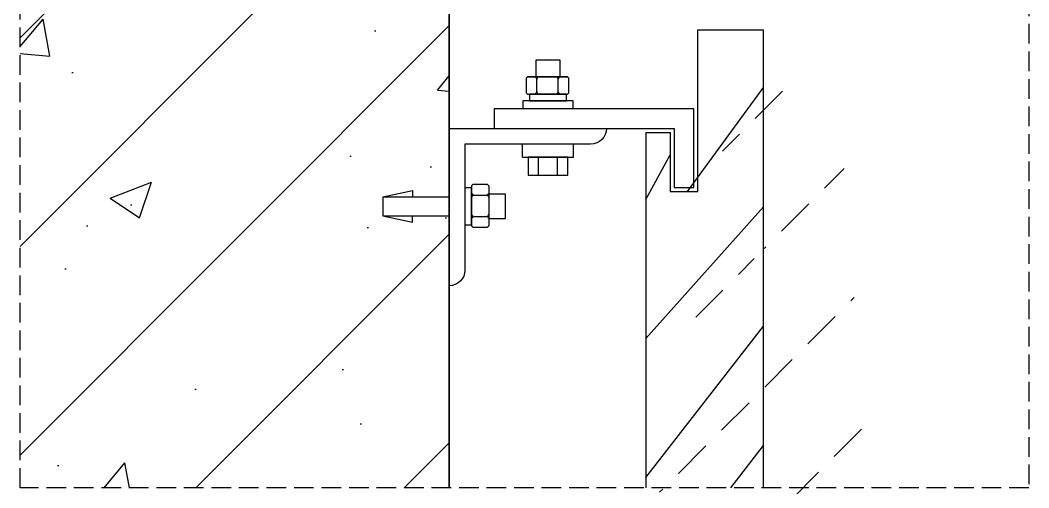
# Model space of a CAD drawing. Extents: x 343299501 to 344531018, y 671200678 to 672446893.
# Drawn here: x 344107531 to 344107787.7, y 671970368.2 to 671970487.1 of the extents above; entities that cross this region are included whole.
import ezdxf

# ---------------------------------------------------------------- set-up
doc = ezdxf.new("R2010")
doc.units = 0
doc.header["$LTSCALE"] = 10
doc.header["$MEASUREMENT"] = 0
doc.linetypes.add('DASH', pattern=[0.35, 0.25, -0.1])
for name, color, linetype in [('0-1', 1, 'Continuous'), ('0-4', 4, 'Continuous'), ('0-8', 8, 'Continuous'), ('00-设施', 6, 'Continuous')]:
    doc.layers.add(name, color=color, linetype=linetype)

msp = doc.modelspace()

# ---------------------------------------------------------------- hatches: boundary and pattern name
at = {"layer": '0-8'}
h = msp.add_hatch(dxfattribs=at)
h.set_pattern_fill('钢筋混凝土', color=256, scale=15, style=0)
h.set_pattern_definition([(45, (344107588.4186906, 671969585.4610643), (-26.51650429449553, 26.51650429449553), []), (49.99999999999999, (344107588.4186906, 671969585.4610643), (107.589027390113, -9.412820247389266), [11.25, -123.75]), (355, (344107588.4186906, 671969585.4610643), (-20.81270004195, 112.8288200550018), [9, -99]), (100.4514, (344107597.3844426, 671969584.6766633), (86.77640725710323, 103.415931309143), [9.5610285, -105.1713168]), (46.18420000000002, (344107588.4186906, 671969615.4610643), (160.0861572938467, -24.82785214935271), [16.87499999999996, -185.6249999999997]), (96.6356, (344107601.7592023, 671969613.3920683), (140.1994058323055, 146.1176806350663), [14.3415432, -157.75695]), (351.1842, (344107588.4186906, 671969615.4610643), (140.1992917700441, 146.1177901387987), [13.5, -148.5]), (21, (344107603.4186906, 671969607.9610643), (89.53605781776925, -60.39283359980082), [11.25, -123.75]), (326.0000000000001, (344107603.4186906, 671969607.9610643), (36.49729978823726, 108.772506757028), [9, -99]), (71.4514, (344107610.8800255, 671969602.9283234), (126.0333942872235, 48.37957450649286), [9.5610285, -105.1713168]), (37.50000000000001, (344107588.4186906, 671969585.4610643), (1.8239782975936, 49.93407807469672), [0, -97.8, 0, -100.5, 0, -99.375]), (7.499999999999999, (344107588.4186906, 671969585.4610643), (39.46043061632229, 59.16175678235403), [0, -57.3, 0, -95.55, 0, -37.875]), (327.5, (344107554.9686906, 671969585.4610643), (80.07336542586135, -3.383230760156963), [0, -37.5, 0, -117, 0, -155.25]), (317.5, (344107539.9686906, 671969585.4610643), (87.47792540135794, 15.01574734984766), [0, -48.75, 0, -77.69999999999999, 0, -110.25])])
h.paths.add_polyline_path([(344107530.989849, 671970368.2345273), (344107640.1683939, 671970368.2345275), (344107640.168394, 671970514.6748108), (344107530.9898489, 671970514.6748109)])
h = msp.add_hatch(dxfattribs=at)
h.set_pattern_fill('天然石材', color=256, scale=5, style=0)
h.set_pattern_definition([(45, (736193.6307505965, 207686.8186237812), (-17.67767660073149, 17.6776766007315), []), (45, (736202.3243631124, 207677.8430563211), (-17.67767660073149, 17.6776766007315), [9.868425, -5.6391])])
h.paths.add_polyline_path([(344107690.1683939, 671970368.2345273), (344107720.1683939, 671970368.2345273), (344107720.168394, 671970484.6748108), (344107703.4391824, 671970484.6748109), (344107703.4391824, 671970443.5780274), (344107696.4391824, 671970443.5780275), (344107696.4391824, 671970458.5780275), (344107690.1683939, 671970458.5780275)])

# ---------------------------------------------------------------- linework, layer by layer
at = {"color": 4}
msp.add_line((344107640.168394, 671970544.6748108), (344107640.168394, 671970368.2345273), dxfattribs=at)
at = {"color": 1, "linetype": 'DASH', "ltscale": 2}
msp.add_lwpolyline([(344107530.989849, 671970626.1375676), (344107787.6760758, 671970626.1375676), (344107787.6760758, 671970368.2345273), (344107530.989849, 671970368.2345273)], close=True, dxfattribs=at)
at = {"color": 4}
for points in [[(344107640.168394, 671970368.2345273), (344107640.168394, 671970544.6748108)], [(344107703.4391824, 671970484.6748108), (344107720.168394, 671970484.6748108)], [(344107720.168394, 671970368.2345273), (344107720.168394, 671970484.6748108)], [(344107690.168394, 671970458.5780275), (344107690.168394, 671970368.2345273)]]:
    msp.add_lwpolyline(points, dxfattribs=at)
at = {"layer": '0-1'}
msp.add_lwpolyline([(344107644.168394, 671970423.5780275, -0.4142135623730951), (344107640.168394, 671970419.5780275), (344107640.168394, 671970419.5780275), (344107640.168394, 671970459.5780275), (344107680.168394, 671970459.5780275, -0.4142135623730728), (344107676.168394, 671970455.5780275), (344107644.168394, 671970455.5780275)], format="xyb", close=True, dxfattribs=at)
at = {"layer": '0-4'}
msp.add_lwpolyline([(344107690.168394, 671970458.5780275), (344107696.4391824, 671970458.5780275), (344107696.4391824, 671970443.5780275), (344107703.4391824, 671970443.5780275), (344107703.4391824, 671970484.6748108)], dxfattribs=at)
at = {"layer": '00-设施'}
for p, q in [((344107662.2455328, 671970476.9240116), (344107662.2455328, 671970472.7329965)), ((344107668.3810794, 671970476.9240116), (344107662.2455328, 671970476.9240116)), ((344107668.3810794, 671970472.7329965), (344107668.3810794, 671970476.9240116)), ((344107659.7450724, 671970472.1329964), (344107659.7450724, 671970468.8682282)), ((344107660.0642322, 671970472.7329965), (344107670.0329533, 671970472.7329965)), ((344107670.0329533, 671970472.7329965), (344107660.3450724, 671970472.7329965)), ((344107662.4523454, 671970468.881416), (344107662.4523454, 671970472.1198086)), ((344107667.9256803, 671970468.881416), (344107667.9256803, 671970472.1198086)), ((344107670.0329533, 671970472.7329965), (344107670.3571194, 671970472.7329965)), ((344107670.6329533, 671970468.8682282), (344107670.6329533, 671970472.1329964)), ((344107660.3450724, 671970468.2682282), (344107670.0329533, 671970468.2682282)), ((344107668.2942582, 671970468.2682282), (344107662.1045891, 671970468.2682282)), ((344107658.9289883, 671970466.5973426), (344107658.9289883, 671970464.5780275)), ((344107671.6976239, 671970466.5973426), (344107658.9289883, 671970466.5973426)), ((344107671.6976239, 671970464.5780275), (344107671.6976239, 671970466.5973426)), ((344107658.8351219, 671970452.2648865), (344107658.8351219, 671970455.6048472)), ((344107671.7914903, 671970452.2648865), (344107671.7914903, 671970455.6048472)), ((344107658.8351219, 671970452.2648865), (344107671.7914903, 671970452.2648865)), ((344107670.3564326, 671970452.2648865), (344107660.2701796, 671970452.2648865)), ((344107660.2701796, 671970452.2648865), (344107660.2701796, 671970447.6931431)), ((344107662.8697287, 671970447.6931431), (344107662.8697287, 671970452.2648865)), ((344107667.7568834, 671970447.6931431), (344107667.7568835, 671970452.2648865)), ((344107670.3564326, 671970447.6931431), (344107670.3564326, 671970452.2648865)), ((344107660.2701796, 671970447.6931431), (344107670.3564326, 671970447.6931431)), ((344107645.8392795, 671970444.7530935), (344107645.8392795, 671970435.0652126)), ((344107649.7040477, 671970445.3530935), (344107646.4392795, 671970445.3530935)), ((344107650.3040478, 671970435.0652126), (344107650.3040478, 671970444.7530935)), ((344107623.2835097, 671970442.2284372), (344107630.8697603, 671970443.7927102)), ((344107623.2835097, 671970442.2284372), (344107623.2835097, 671970437.3412824)), ((344107623.2835097, 671970442.2284372), (344107640.168394, 671970442.2284372)), ((344107630.8697603, 671970443.7927102), (344107630.8697603, 671970442.2284372)), ((344107645.8392795, 671970436.8039076), (344107645.8392795, 671970442.9935768)), ((344107646.4524674, 671970442.6458205), (344107649.6908599, 671970442.6458205)), ((344107654.4950629, 671970442.8526331), (344107650.3040478, 671970442.8526331)), ((344107654.4950629, 671970436.7170864), (344107654.4950629, 671970442.8526331)), ((344107623.2835097, 671970437.3412824), (344107630.8697603, 671970435.7770094)), ((344107623.2835097, 671970437.3412824), (344107640.168394, 671970437.3412824)), ((344107630.8697603, 671970435.7770094), (344107630.8697603, 671970437.3412824)), ((344107646.4524674, 671970437.1724856), (344107649.6908599, 671970437.1724856)), ((344107650.3040478, 671970436.7170864), (344107654.4950629, 671970436.7170864)), ((344107646.4392795, 671970434.4652126), (344107649.7040477, 671970434.4652126))]:
    msp.add_line(p, q, dxfattribs=at)
for points in [[(344107670.0329533, 671970468.2682282), (344107660.5936589, 671970468.2682282), (344107660.5936589, 671970466.5973426), (344107670.0329533, 671970466.5973426)], [(344107645.8392795, 671970435.0652126), (344107645.8392795, 671970444.504507), (344107644.168394, 671970444.504507), (344107644.168394, 671970435.0652126)]]:
    msp.add_lwpolyline(points, close=True, dxfattribs=at)
msp.add_lwpolyline([(344107702.4391824, 671970464.5780275), (344107651.6558269, 671970464.5780275), (344107651.6558269, 671970459.5780275), (344107697.4391824, 671970459.5780275), (344107697.4391824, 671970444.5780275), (344107702.4391824, 671970444.5780275), (344107702.4391824, 671970464.5780275)], dxfattribs=at)
for centre, radius, start, end in [((344107660.3450724, 671970472.1329964), 0.6000000000000001, 90, 180), ((344107661.5658172, 671970471.8602226), 0.9237516704571676, 16.32065926940609, 70.8764621142182), ((344107663.3388736, 671970471.8602226), 0.9237516704571676, 109.1235378857818, 163.6793407305939), ((344107667.0391521, 671970471.8602226), 0.9237516704571676, 16.32065926940609, 70.8764621142182), ((344107668.8122085, 671970471.8602226), 0.9237516704571676, 109.1235378857818, 163.6793407305939), ((344107670.0329533, 671970472.1329964), 0.6000000000000001, 0, 90), ((344107660.3450724, 671970468.8682282), 0.6000000000000001, 180, 270), ((344107661.5658172, 671970469.141002), 0.9237516704571676, 289.1235378857818, 343.6793407305939), ((344107663.3388736, 671970469.141002), 0.9237516704571676, 196.3206592694061, 250.8764621142182), ((344107667.0391521, 671970469.141002), 0.9237516704571676, 289.1235378857818, 343.6793407305939), ((344107668.8122085, 671970469.141002), 0.9237516704571676, 196.3206592694061, 250.8764621142182), ((344107670.0329533, 671970468.8682282), 0.6000000000000001, 270, 0), ((344107646.4392795, 671970444.7530935), 0.6000000000000001, 90, 180), ((344107649.7040477, 671970444.7530935), 0.6000000000000001, 0, 90), ((344107646.7120534, 671970443.5323486), 0.9237516704571676, 199.1235390045229, 253.6793407305243), ((344107646.7120534, 671970441.7592924), 0.9237516704571676, 106.3206592694757, 160.8764609954771), ((344107649.4312739, 671970443.5323486), 0.9237516704571676, 286.3206592694756, 340.8764609954771), ((344107649.4312739, 671970441.7592924), 0.9237516704571676, 19.12353900452293, 73.67934073052432), ((344107646.7120534, 671970438.0590137), 0.9237516704571676, 199.1235390045229, 253.6793407305243), ((344107646.7120534, 671970436.2859573), 0.9237516704571676, 106.3206592694757, 160.8764609954771), ((344107649.4312739, 671970438.0590137), 0.9237516704571676, 286.3206592694756, 340.8764609954771), ((344107649.4312739, 671970436.2859573), 0.9237516704571676, 19.12353900452293, 73.67934073052432), ((344107646.4392795, 671970435.0652126), 0.6000000000000001, 180, 270), ((344107649.7040477, 671970435.0652126), 0.6000000000000001, 270, 0)]:
    msp.add_arc(centre, radius, start, end, dxfattribs=at)

doc.saveas('drawing.dxf')
